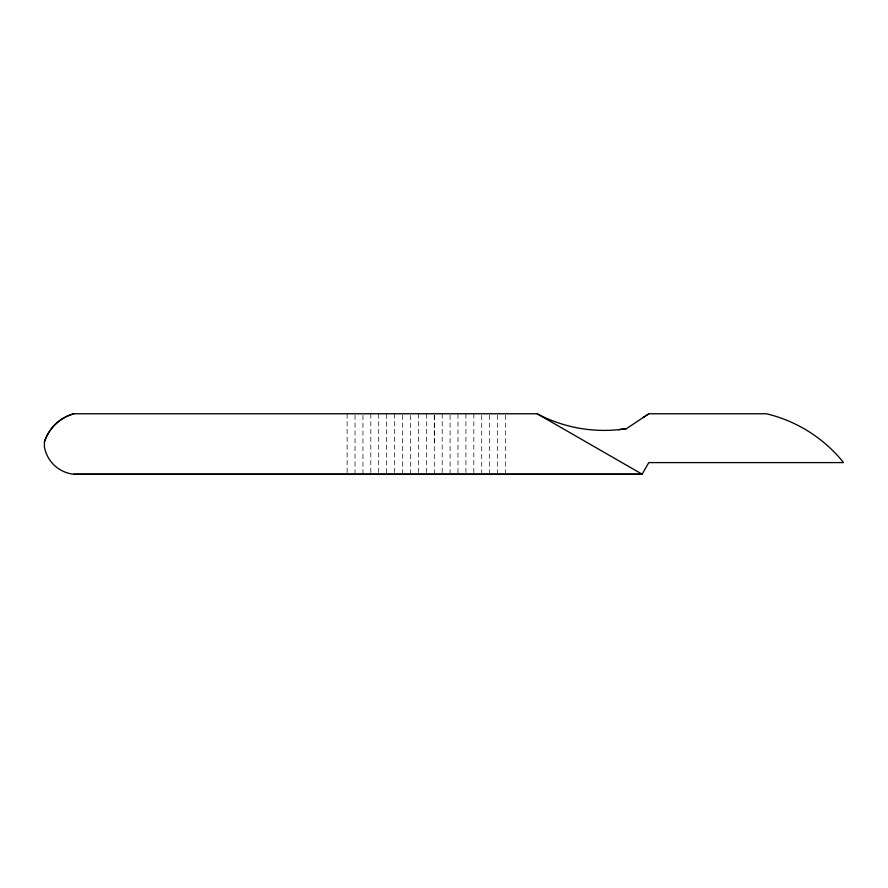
<?xml version="1.0" encoding="UTF-8"?>
<svg xmlns="http://www.w3.org/2000/svg" width="888" height="888" viewBox="0 0 888 888"><rect width="100%" height="100%" fill="white"/><g stroke="black" fill="none" stroke-linecap="round" stroke-linejoin="round"><path stroke-width="0.67" stroke-dasharray="4.44 3.33" d="M362.937 474.214L362.937 413.764M386.624 472.86L386.613 413.764M410.423 474.214L410.423 413.764M434.299 474.214L434.299 413.764M457.986 472.86L457.986 413.764M481.729 474.214L481.729 415.118M434.299 415.118L434.321 444.433M505.461 415.162L505.461 472.838M497.546 415.162L497.546 472.838M489.643 415.162L489.643 474.214M473.826 413.786L473.826 472.838M465.911 413.764L465.911 472.838M450.083 415.162L450.083 472.838M442.18 413.764L442.18 474.214M426.395 413.786L426.395 472.838M418.492 413.764L418.492 474.214M402.475 415.162L402.475 472.838M394.527 413.764L394.527 474.214M378.71 413.786L378.71 472.838M370.807 413.764L370.807 474.214M355.034 415.162L355.034 472.838M347.13 413.764L347.13 474.214"/><path stroke-width="1.33" d="M643.256 417.493L648.839 413.764L766.366 413.764A140.504 140.504 0 0 1 843.567 462.593L648.806 462.593L642.102 474.236L73.815 474.236A33.344 33.344 0 0 1 44.4 446.919L44.433 441.969A42.48 42.48 0 0 1 50.86 429.415C56.499 421.833 64.724 416.239 73.848 413.764L537.118 413.764A143.423 143.423 0 0 0 618.858 429.648L626.44 428.671L648.839 413.764M73.815 413.786C64.824 416.172 56.466 421.889 50.827 429.437A42.48 42.48 0 0 0 44.4 441.991M618.825 429.67L626.484 428.649M73.848 474.214L642.146 474.214L537.118 413.764"/></g></svg>
